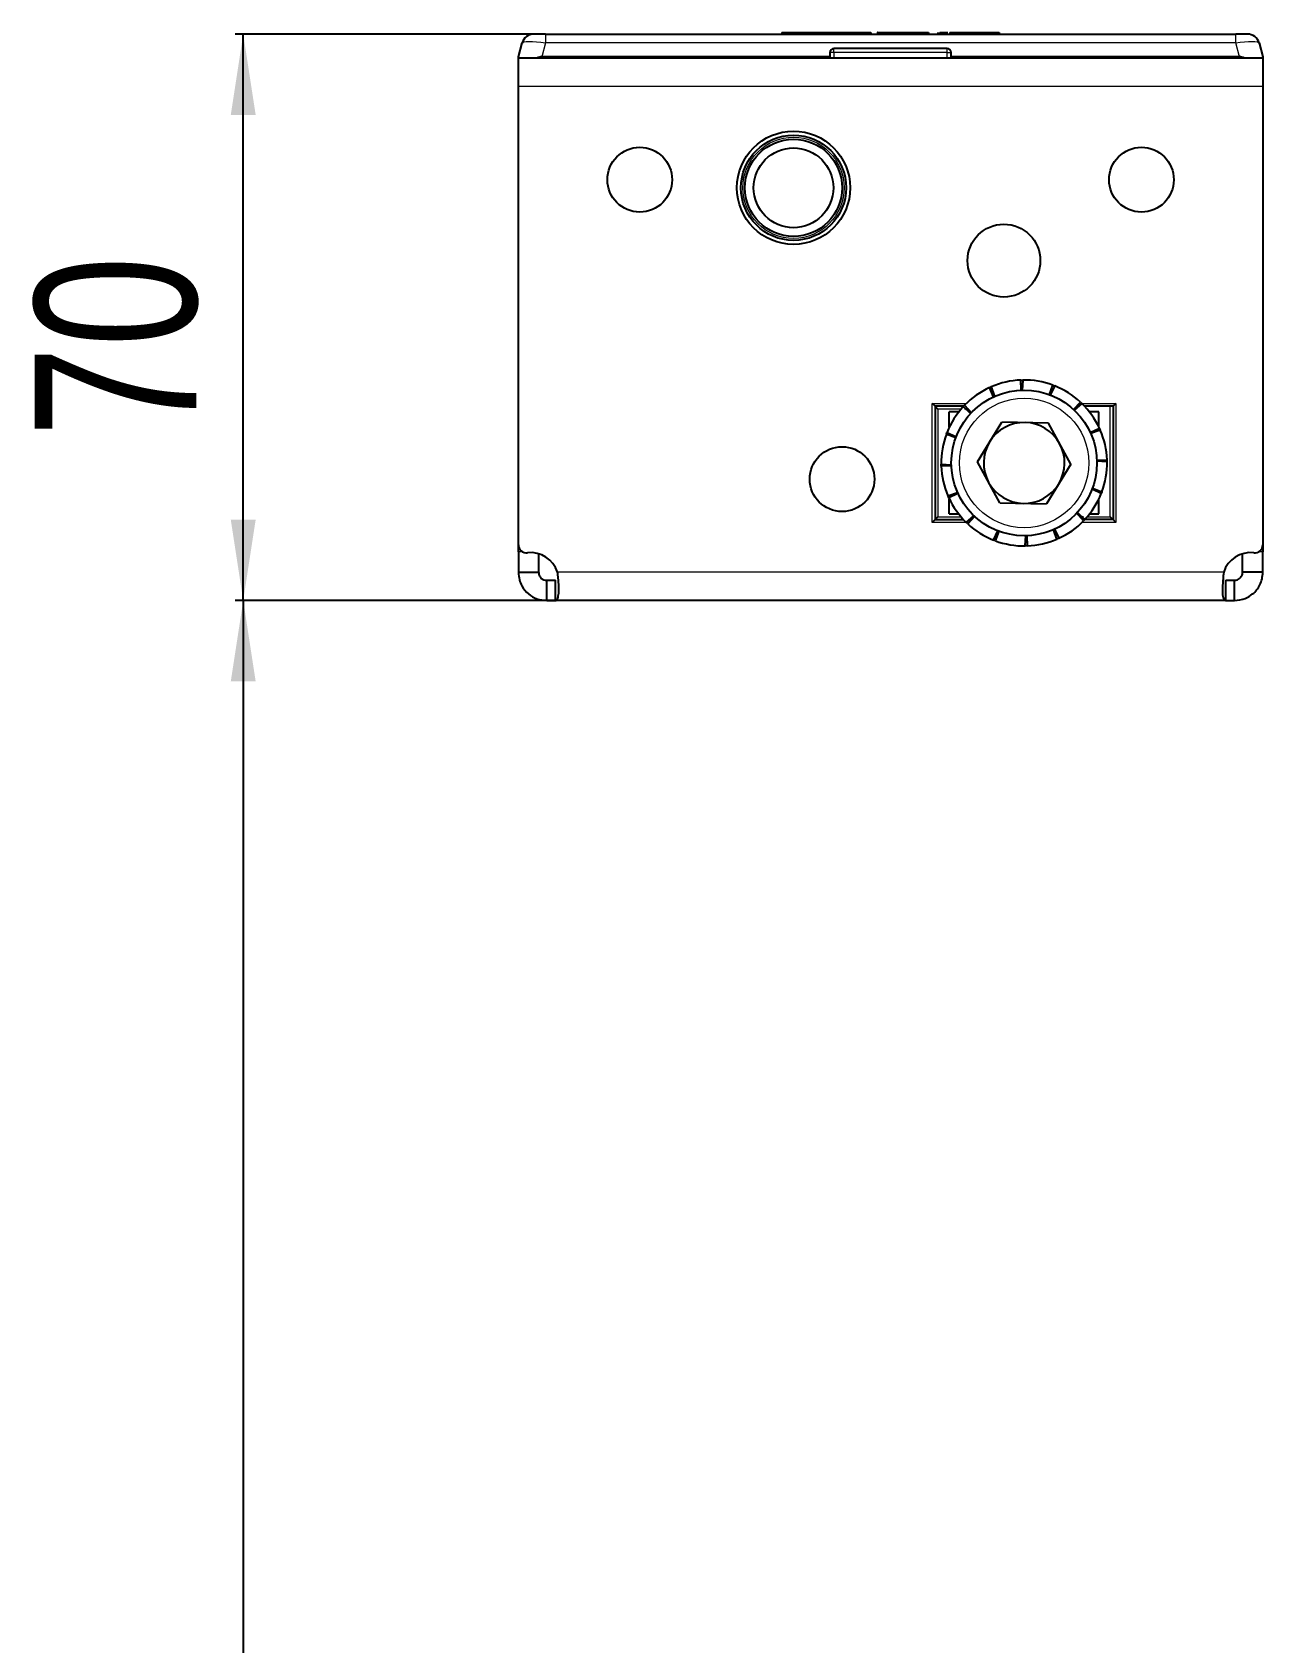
# Model space of a CAD drawing. Header units: millimetres. Extents: x 0 to 2689, y -557 to 605.
# Drawn here: x 3.3 to 155.4, y 0.5 to 199.5 of the extents above; entities that cross this region are included whole.
import ezdxf

# ---------------------------------------------------------------- set-up
doc = ezdxf.new("R2010")
doc.units = ezdxf.units.MM
doc.layers.add('FORMAT', color=7, linetype='Continuous')
doc.styles.add('SLDTEXTSTYLE0', font='TXT', dxfattribs={"width": 0.75})
doc.dimstyles.new('SLDDIMSTYLE0', dxfattribs={"dimtxt": 20, "dimasz": 10, "dimexe": 0, "dimexo": 0.0625, "dimgap": 5, "dimtad": 2, "dimdec": 1, "dimrnd": 1e-09, "dimzin": 12, "dimdsep": 46, "dimtxsty": 'SLDTEXTSTYLE0', "dimsah": 1, "dimcen": 0.09, "dimadec": 0, "dimazin": 3, "dimtfac": 1, "dimtofl": 0, "dimtmove": 0, "dimatfit": 3, "dimfxl": 0, "dimfrac": 2, "dimtolj": 1, "dimtzin": 12, "dimarcsym": 0})

# ---------------------------------------------------------------- blocks, each defined once
blk = doc.blocks.new('_D_5')
at = {"layer": 'FORMAT'}
for p, q in [((65.28, 199.29), (28.38, 199.29)), ((29.38, 129.29), (29.38, 199.29)), ((67.96, 129.29), (28.38, 129.29))]:
    blk.add_line(p, q, dxfattribs=at)
for points in [[(29.38, 199.29), (27.84, 189.29), (30.92, 189.29)], [(29.38, 129.29), (30.92, 139.29), (27.84, 139.29)]]:
    blk.add_solid(points, dxfattribs=at)
at = {"layer": 'FORMAT', "insert": (3.6, 149.51), "char_height": 20, "attachment_point": 1, "rotation": 90, "style": 'SLDTEXTSTYLE0'}
blk.add_mtext('70', dxfattribs=at)
blk = doc.blocks.new('_D_6')
at = {"layer": 'FORMAT'}
for p, q in [((67.96, 129.29), (28.38, 129.29)), ((29.38, 129.29), (29.38, -486.71)), ((67.96, -486.71), (28.38, -486.71))]:
    blk.add_line(p, q, dxfattribs=at)
for points in [[(29.38, 129.29), (27.84, 119.29), (30.92, 119.29)], [(29.38, -486.71), (30.92, -476.71), (27.84, -476.71)]]:
    blk.add_solid(points, dxfattribs=at)
at = {"layer": 'FORMAT', "insert": (3.6, -200.88), "char_height": 20, "attachment_point": 1, "rotation": 90, "style": 'SLDTEXTSTYLE0'}
blk.add_mtext('616', dxfattribs=at)

msp = doc.modelspace()

# ---------------------------------------------------------------- linework, layer by layer
at = {"color": 7, "linetype": 'Continuous', "lineweight": 25}
for p, q in [((66.74, 199.29), (65.29, 199.29)), ((66.74, 199.29), (152.04, 199.29)), ((95.96, 199.49), (95.96, 199.29)), ((101.61, 199.49), (101.67, 199.49)), ((101.67, 199.49), (101.67, 199.29)), ((101.67, 199.49), (102.8, 199.49)), ((102.8, 199.49), (102.8, 199.29)), ((102.8, 199.49), (105.47, 199.49)), ((105.47, 199.49), (105.47, 199.29)), ((105.47, 199.49), (106.96, 199.49)), ((106.96, 199.49), (106.96, 199.29)), ((107.77, 199.51), (107.77, 199.29)), ((111.24, 199.49), (114.07, 199.49)), ((114.07, 199.49), (114.07, 199.29)), ((115.21, 199.49), (115.21, 199.29)), ((115.46, 199.49), (115.46, 199.29)), ((116.7, 199.49), (116.7, 199.29)), ((117.13, 199.49), (122.38, 199.49)), ((122.81, 199.49), (122.81, 199.29)), ((153.48, 199.29), (152.04, 199.29)), ((63.39, 196.49), (63.84, 198.18)), ((116.39, 197.49), (102.39, 197.49)), ((154.93, 198.18), (155.39, 196.49)), ((63.39, 196.29), (63.39, 196.49)), ((155.39, 196.29), (63.39, 196.29)), ((63.39, 192.79), (63.39, 196.29)), ((101.89, 196.49), (66.28, 196.49)), ((101.89, 196.99), (101.89, 196.49)), ((101.89, 196.29), (101.89, 196.49)), ((116.89, 196.49), (116.89, 196.99)), ((152.49, 196.49), (116.89, 196.49)), ((116.89, 196.29), (116.89, 196.49)), ((155.39, 196.49), (155.39, 196.29)), ((155.39, 196.29), (155.39, 192.79)), ((63.39, 136.19), (63.39, 192.79)), ((155.39, 192.79), (155.39, 136.19)), ((122.12, 154.46), (121.6, 155.6)), ((121.83, 155.7), (122.24, 154.51)), ((125.54, 155.28), (125.49, 156.53)), ((125.74, 156.54), (125.66, 155.28)), ((129.01, 154.73), (129.44, 155.9)), ((129.67, 155.81), (129.12, 154.68)), ((114.89, 153.29), (114.54, 153.64)), ((118.4, 153.29), (114.89, 153.29)), ((114.89, 153.29), (114.89, 139.29)), ((115.24, 152.94), (114.89, 153.29)), ((119.28, 152.4), (118.36, 153.25)), ((118.54, 153.43), (119.37, 152.49)), ((132, 152.89), (132.85, 153.81)), ((133.03, 153.64), (132.09, 152.81)), ((136.89, 153.29), (133.37, 153.29)), ((137.24, 153.64), (136.89, 153.29)), ((136.89, 153.29), (136.89, 139.29)), ((116.64, 150.7), (116.64, 152.59)), ((117.8, 152.59), (116.64, 152.59)), ((118.89, 153.04), (118.89, 152.77)), ((120.11, 146.42), (123.12, 151.35)), ((128.89, 151.22), (123.12, 151.35)), ((135.14, 152.59), (133.97, 152.59)), ((135.14, 150.7), (135.14, 152.59)), ((117.44, 149.41), (116.27, 149.84)), ((116.36, 150.07), (117.49, 149.53)), ((131.66, 146.15), (128.89, 151.22)), ((134.06, 150.05), (135.2, 150.57)), ((135.3, 150.34), (134.11, 149.93)), ((115.64, 146.14), (116.89, 146.07)), ((116.89, 145.94), (115.64, 145.89)), ((122.88, 141.35), (120.11, 146.42)), ((131.66, 146.15), (128.66, 141.22)), ((134.88, 146.63), (136.13, 146.68)), ((136.13, 146.43), (134.88, 146.51)), ((116.47, 142.23), (117.66, 142.64)), ((117.71, 142.52), (116.57, 142)), ((116.64, 139.99), (116.64, 141.87)), ((122.88, 141.35), (128.66, 141.22)), ((135.41, 142.5), (134.28, 143.05)), ((134.33, 143.17), (135.5, 142.73)), ((135.14, 139.99), (135.14, 141.87)), ((115.24, 139.64), (114.89, 139.29)), ((116.64, 139.99), (117.8, 139.99)), ((118.74, 138.94), (119.68, 139.77)), ((119.77, 139.68), (118.92, 138.76)), ((133.24, 139.14), (132.4, 140.08)), ((132.49, 140.17), (133.41, 139.32)), ((132.89, 139.54), (132.89, 139.81)), ((133.97, 139.99), (135.14, 139.99)), ((136.89, 139.29), (136.54, 139.64)), ((114.89, 139.29), (114.54, 138.94)), ((114.89, 139.29), (118.4, 139.29)), ((122.1, 136.76), (122.65, 137.89)), ((122.77, 137.85), (122.33, 136.67)), ((129.94, 136.87), (129.53, 138.06)), ((129.65, 138.11), (130.17, 136.98)), ((136.89, 139.29), (133.37, 139.29)), ((137.24, 138.94), (136.89, 139.29)), ((63.39, 135.29), (63.39, 136.19)), ((126.03, 136.04), (126.11, 137.29)), ((126.23, 137.29), (126.28, 136.04)), ((155.39, 136.19), (155.39, 135.29)), ((63.39, 135.29), (63.39, 132.79)), ((65.89, 135.07), (65.89, 132.79)), ((152.89, 132.79), (152.89, 135.07)), ((155.39, 132.79), (155.39, 135.29)), ((63.39, 132.79), (65.89, 132.79)), ((66.89, 131.79), (67.97, 131.79)), ((66.89, 129.29), (66.89, 131.79)), ((67.97, 129.29), (67.97, 131.79)), ((150.8, 129.29), (150.8, 131.79)), ((150.8, 131.79), (151.89, 131.79)), ((151.89, 129.29), (151.89, 131.79)), ((155.39, 132.79), (152.89, 132.79)), ((66.89, 129.29), (67.97, 129.29)), ((150.8, 129.29), (67.97, 129.29)), ((150.8, 129.29), (151.89, 129.29))]:
    msp.add_line(p, q, dxfattribs=at)
at = {"color": 8, "linetype": 'Continuous', "lineweight": 18}
for p, q in [((66.74, 199.29), (66.74, 198.18)), ((98.07, 199.49), (98.07, 199.29)), ((108.88, 199.49), (108.88, 199.29)), ((111.24, 199.49), (111.24, 199.29)), ((117.13, 199.49), (117.13, 199.29)), ((122.38, 199.49), (122.38, 199.29)), ((152.04, 198.18), (152.04, 199.29)), ((66.74, 198.18), (66.28, 196.49)), ((152.04, 198.18), (66.74, 198.18)), ((102.39, 196.99), (102.39, 197.49)), ((116.39, 196.99), (116.39, 197.49)), ((152.49, 196.49), (152.04, 198.18)), ((102.39, 196.99), (101.89, 196.99)), ((116.39, 196.99), (102.39, 196.99)), ((102.39, 196.99), (102.39, 196.29)), ((116.39, 196.99), (116.89, 196.99)), ((116.39, 196.29), (116.39, 196.99)), ((155.39, 192.79), (63.39, 192.79)), ((114.54, 138.94), (114.54, 153.64)), ((114.54, 153.64), (118.74, 153.64)), ((132.69, 153.64), (133.03, 153.64)), ((133.03, 153.64), (137.24, 153.64)), ((136.54, 139.64), (136.54, 153.29)), ((137.24, 153.64), (137.24, 138.94)), ((118.09, 152.94), (115.24, 152.94)), ((115.24, 152.94), (115.24, 139.64)), ((115.24, 139.64), (118.09, 139.64)), ((133.69, 139.64), (136.54, 139.64)), ((118.74, 138.94), (114.54, 138.94)), ((119.08, 138.94), (118.74, 138.94)), ((137.24, 138.94), (133.03, 138.94)), ((63.95, 135.29), (63.39, 135.29)), ((155.39, 135.29), (154.83, 135.29)), ((150.55, 132.79), (68.22, 132.79))]:
    msp.add_line(p, q, dxfattribs=at)
at = {"color": 7, "linetype": 'Continuous', "lineweight": 25}
for centre, radius in [((97.39, 180.29), 7), ((78.39, 181.29), 4), ((97.39, 180.29), 6.5), ((97.39, 180.29), 6), ((97.39, 180.29), 4.93), ((140.39, 181.29), 4), ((123.39, 171.29), 4.5), ((125.89, 146.29), 9), ((103.39, 144.29), 4)]:
    msp.add_circle(centre, radius, dxfattribs=at)
at = {"color": 8, "linetype": 'Continuous', "lineweight": 18}
for centre, radius in [((97.39, 180.29), 6.25), ((125.89, 146.29), 8)]:
    msp.add_circle(centre, radius, dxfattribs=at)
at = {"color": 7, "linetype": 'Continuous', "lineweight": 25}
for centre, radius, start, end in [((65.29, 197.79), 1.5, 90, 165), ((153.48, 197.79), 1.5, 15, 90), ((102.39, 196.99), 0.5, 90, 180), ((116.39, 196.99), 0.5, 360, 90), ((125.89, 146.29), 10.25, 114.7104, 135.8145), ((125.89, 146.29), 10.25, 92.2104, 113.3145), ((125.89, 146.29), 10.25, 69.7104, 90.8145), ((125.89, 146.29), 10.25, 47.2104, 68.3145), ((125.89, 146.29), 10.25, 137.2104, 158.3145), ((125.89, 146.29), 10.25, 24.7104, 45.8145), ((125.89, 146.29), 5, 88.6784, 148.6784), ((125.89, 146.29), 5, 28.6784, 88.6784), ((125.89, 146.29), 10.25, 159.7104, 180.8145), ((125.89, 146.29), 10.25, 2.2104, 23.3145), ((125.89, 146.29), 5, 148.6784, 208.6784), ((125.89, 146.29), 5, 328.6784, 28.6784), ((125.89, 146.29), 10.25, 182.2104, 203.3145), ((125.89, 146.29), 10.25, 339.7104, 0.8145), ((125.89, 146.29), 5, 208.6784, 268.6784), ((125.89, 146.29), 5, 268.6784, 328.6784), ((125.89, 146.29), 10.25, 204.7104, 225.8145), ((125.89, 146.29), 10.25, 317.2104, 338.3145), ((125.89, 146.29), 10.25, 227.2104, 248.3145), ((125.89, 146.29), 10.25, 294.7104, 315.8145), ((64.39, 136.19), 1, 180, 276.3794), ((125.89, 146.29), 10.25, 249.7104, 270.8145), ((125.89, 146.29), 10.25, 272.2104, 293.3145), ((154.39, 136.19), 1, 263.6206, 0), ((64.89, 131.72), 3.5, 17.8253, 96.3794), ((153.89, 131.72), 3.5, 83.6206, 162.1747)]:
    msp.add_arc(centre, radius, start, end, dxfattribs=at)
at = {"color": 8, "linetype": 'Continuous', "lineweight": 18}
for centre, major_axis, start_param, end_param in [((66.84, 197.79), (3, -0.38), 1.621093, 3.124852), ((151.93, 197.79), (3, 0.38), 0.016741, 1.520499)]:
    msp.add_ellipse(centre, major_axis=major_axis, ratio=0.123038, start_param=start_param, end_param=end_param, dxfattribs=at)
at = {"color": 7, "linetype": 'Continuous', "lineweight": 25}
for centre, major_axis, start_param, end_param in [((63.39, 184.9), (3.1, 11.57), 0.067037, 0.253072), ((155.39, 184.9), (-3.1, 11.57), 6.030113, 6.216148)]:
    msp.add_ellipse(centre, major_axis=major_axis, ratio=0.250563, start_param=start_param, end_param=end_param, dxfattribs=at)
for points, knots in [([(95.96, 199.49), (96.33, 199.49), (97.02, 199.49), (97.74, 199.49), (98.07, 199.49)], [0, 0, 0, 0, 0.5368, 1, 1, 1, 1]), ([(98.07, 199.49), (98.57, 199.49), (99.51, 199.49), (100.7, 199.49), (101.42, 199.49), (101.6, 199.49), (101.61, 199.49)], [0, 0, 0, 0, 0.381983, 0.713352, 0.984017, 1, 1, 1, 1]), ([(107.79, 199.49), (107.78, 199.49), (107.76, 199.49), (107.91, 199.49), (108.28, 199.49), (108.67, 199.49), (108.88, 199.49)], [0, 0, 0, 0, 0.061615, 0.333035, 0.637399, 1, 1, 1, 1]), ([(108.88, 199.49), (109.04, 199.49), (109.4, 199.49), (110.2, 199.49), (110.83, 199.49), (111.24, 199.49)], [0, 0, 0, 0, 0.216742, 0.489643, 1, 1, 1, 1]), ([(115.46, 199.49), (115.52, 199.49), (115.62, 199.49), (115.93, 199.49), (116.21, 199.49), (116.41, 199.49), (116.48, 199.49)], [0, 0, 0, 0, 0.255277, 0.538303, 0.854078, 1, 1, 1, 1]), ([(115.64, 199.49), (115.75, 199.49), (116, 199.49), (116.3, 199.49), (116.48, 199.49), (116.48, 199.49)], [0, 0, 0, 0, 0.4662494, 0.9973384, 1, 1, 1, 1]), ([(116.7, 199.49), (116.71, 199.49), (116.72, 199.49), (116.84, 199.49), (116.98, 199.49), (117.08, 199.49), (117.13, 199.49)], [0, 0, 0, 0, 0.285248, 0.560563, 0.777151, 1, 1, 1, 1]), ([(122.38, 199.49), (122.44, 199.49), (122.57, 199.49), (122.71, 199.49), (122.8, 199.49), (122.81, 199.49), (122.81, 199.49)], [0, 0, 0, 0, 0.281303, 0.555629, 0.773878, 1, 1, 1, 1]), ([(121.6, 155.6), (121.64, 155.62), (121.7, 155.64), (121.77, 155.68), (121.81, 155.69), (121.83, 155.7)], [0, 0, 0, 0, 0.499981, 0.749988, 1, 1, 1, 1]), ([(125.49, 156.53), (125.53, 156.53), (125.59, 156.53), (125.68, 156.53), (125.72, 156.54), (125.74, 156.54)], [0, 0, 0, 0, 0.499981, 0.749988, 1, 1, 1, 1]), ([(129.44, 155.9), (129.48, 155.89), (129.54, 155.86), (129.62, 155.83), (129.65, 155.82), (129.67, 155.81)], [0, 0, 0, 0, 0.499981, 0.749988, 1, 1, 1, 1]), ([(118.36, 153.25), (118.39, 153.28), (118.43, 153.33), (118.49, 153.39), (118.52, 153.42), (118.54, 153.43)], [0, 0, 0, 0, 0.4999808, 0.7499881, 1, 1, 1, 1]), ([(132.85, 153.81), (132.88, 153.78), (132.92, 153.74), (132.99, 153.68), (133.02, 153.65), (133.03, 153.64)], [0, 0, 0, 0, 0.4999808, 0.7499881, 1, 1, 1, 1]), ([(116.27, 149.84), (116.29, 149.88), (116.31, 149.94), (116.34, 150.02), (116.35, 150.06), (116.36, 150.07)], [0, 0, 0, 0, 0.499981, 0.749988, 1, 1, 1, 1]), ([(135.2, 150.57), (135.21, 150.53), (135.24, 150.48), (135.27, 150.4), (135.29, 150.36), (135.3, 150.34)], [0, 0, 0, 0, 0.499981, 0.749988, 1, 1, 1, 1]), ([(115.64, 145.89), (115.64, 145.93), (115.64, 146), (115.64, 146.08), (115.64, 146.12), (115.64, 146.14)], [0, 0, 0, 0, 0.499981, 0.749988, 1, 1, 1, 1]), ([(136.13, 146.68), (136.13, 146.64), (136.13, 146.58), (136.13, 146.5), (136.13, 146.45), (136.13, 146.43)], [0, 0, 0, 0, 0.4999808, 0.7499881, 1, 1, 1, 1]), ([(116.57, 142), (116.56, 142.04), (116.53, 142.1), (116.5, 142.17), (116.48, 142.21), (116.47, 142.23)], [0, 0, 0, 0, 0.499981, 0.749988, 1, 1, 1, 1]), ([(135.5, 142.73), (135.49, 142.69), (135.46, 142.64), (135.43, 142.56), (135.42, 142.52), (135.41, 142.5)], [0, 0, 0, 0, 0.499981, 0.749988, 1, 1, 1, 1]), ([(133.41, 139.32), (133.38, 139.29), (133.34, 139.25), (133.28, 139.19), (133.25, 139.16), (133.24, 139.14)], [0, 0, 0, 0, 0.499981, 0.749988, 1, 1, 1, 1]), ([(118.92, 138.76), (118.89, 138.79), (118.85, 138.84), (118.79, 138.89), (118.76, 138.92), (118.74, 138.94)], [0, 0, 0, 0, 0.4999808, 0.7499881, 1, 1, 1, 1]), ([(122.33, 136.67), (122.29, 136.69), (122.23, 136.71), (122.16, 136.74), (122.12, 136.75), (122.1, 136.76)], [0, 0, 0, 0, 0.499981, 0.749988, 1, 1, 1, 1]), ([(126.28, 136.04), (126.24, 136.04), (126.18, 136.04), (126.09, 136.04), (126.05, 136.04), (126.03, 136.04)], [0, 0, 0, 0, 0.499981, 0.749988, 1, 1, 1, 1]), ([(130.17, 136.98), (130.13, 136.96), (130.08, 136.93), (130, 136.9), (129.96, 136.88), (129.94, 136.87)], [0, 0, 0, 0, 0.499981, 0.749988, 1, 1, 1, 1]), ([(63.39, 132.79), (63.41, 132.47), (63.46, 131.88), (63.86, 130.94), (64.57, 130.07), (65.67, 129.41), (66.47, 129.33), (66.89, 129.29)], [0, 0, 0, 0, 0.17084, 0.319217, 0.548103, 0.767822, 1, 1, 1, 1]), ([(65.89, 132.79), (65.89, 132.7), (65.91, 132.53), (66, 132.31), (66.11, 132.14), (66.24, 132.01), (66.38, 131.92), (66.61, 131.81), (66.77, 131.8), (66.89, 131.79)], [0, 0, 0, 0, 0.154359, 0.287283, 0.400435, 0.496544, 0.604314, 0.723151, 1, 1, 1, 1]), ([(67.97, 129.29), (68.03, 129.3), (68.13, 129.34), (68.27, 129.62), (68.37, 130.08), (68.39, 130.71), (68.37, 131.32), (68.32, 132.03), (68.25, 132.53), (68.22, 132.79)], [0, 0, 0, 0, 0.144067, 0.271276, 0.474907, 0.597997, 0.726338, 0.860245, 1, 1, 1, 1]), ([(150.55, 132.79), (150.52, 132.49), (150.47, 131.94), (150.4, 131.04), (150.38, 130.16), (150.51, 129.43), (150.7, 129.34), (150.8, 129.29)], [0, 0, 0, 0, 0.16069, 0.301312, 0.521951, 0.753573, 1, 1, 1, 1]), ([(151.89, 131.79), (152.01, 131.8), (152.23, 131.82), (152.49, 131.98), (152.67, 132.16), (152.79, 132.34), (152.87, 132.56), (152.88, 132.71), (152.89, 132.79)], [0, 0, 0, 0, 0.296302, 0.497469, 0.6154973, 0.73607, 0.8631142, 1, 1, 1, 1]), ([(151.89, 129.29), (152.34, 129.34), (153.15, 129.43), (154.06, 130), (154.65, 130.6), (155.05, 131.23), (155.33, 131.97), (155.37, 132.51), (155.39, 132.79)], [0, 0, 0, 0, 0.2541487, 0.4482127, 0.5749082, 0.7088724, 0.8504677, 1, 1, 1, 1])]:
    msp.add_open_spline(points, degree=3, knots=knots, dxfattribs=at)
at = {"color": 8, "linetype": 'Continuous', "lineweight": 18}
for points, knots in [([(118.89, 153.04), (118.88, 153.04), (118.88, 153.03), (118.86, 153.02), (118.83, 153.01), (118.78, 152.99), (118.72, 152.97), (118.64, 152.94), (118.57, 152.94), (118.54, 152.94)], [0, 0, 0, 0, 0.114765, 0.239215, 0.3741364, 0.5201448, 0.6637649, 0.791408, 1, 1, 1, 1]), ([(133.24, 139.64), (133.2, 139.63), (133.13, 139.63), (133.05, 139.61), (132.99, 139.59), (132.94, 139.56), (132.91, 139.55), (132.89, 139.54), (132.89, 139.54), (132.89, 139.54)], [0, 0, 0, 0, 0.208592, 0.336235, 0.479855, 0.625864, 0.760785, 0.885235, 1, 1, 1, 1])]:
    msp.add_open_spline(points, degree=3, knots=knots, dxfattribs=at)

# ---------------------------------------------------------------- dimensions: what is measured, and where the dimension line sits
at = {"layer": 'FORMAT'}
for base, p2, picture, middle in [((29.38, 199.29), (65.29, 199.29), '_D_5', (29.38, 164.29)), ((29.38, -486.71), (67.97, -486.71), '_D_6', (29.38, -178.71))]:
    dim = msp.add_linear_dim(base=base, p1=(67.97, 129.29), p2=p2, angle=90, dimstyle='SLDDIMSTYLE0', dxfattribs=at)
    dim.commit()
    dim.dimension.update_dxf_attribs({"geometry": picture, "text_midpoint": middle, "dimtype": 160})

doc.saveas('drawing.dxf')
